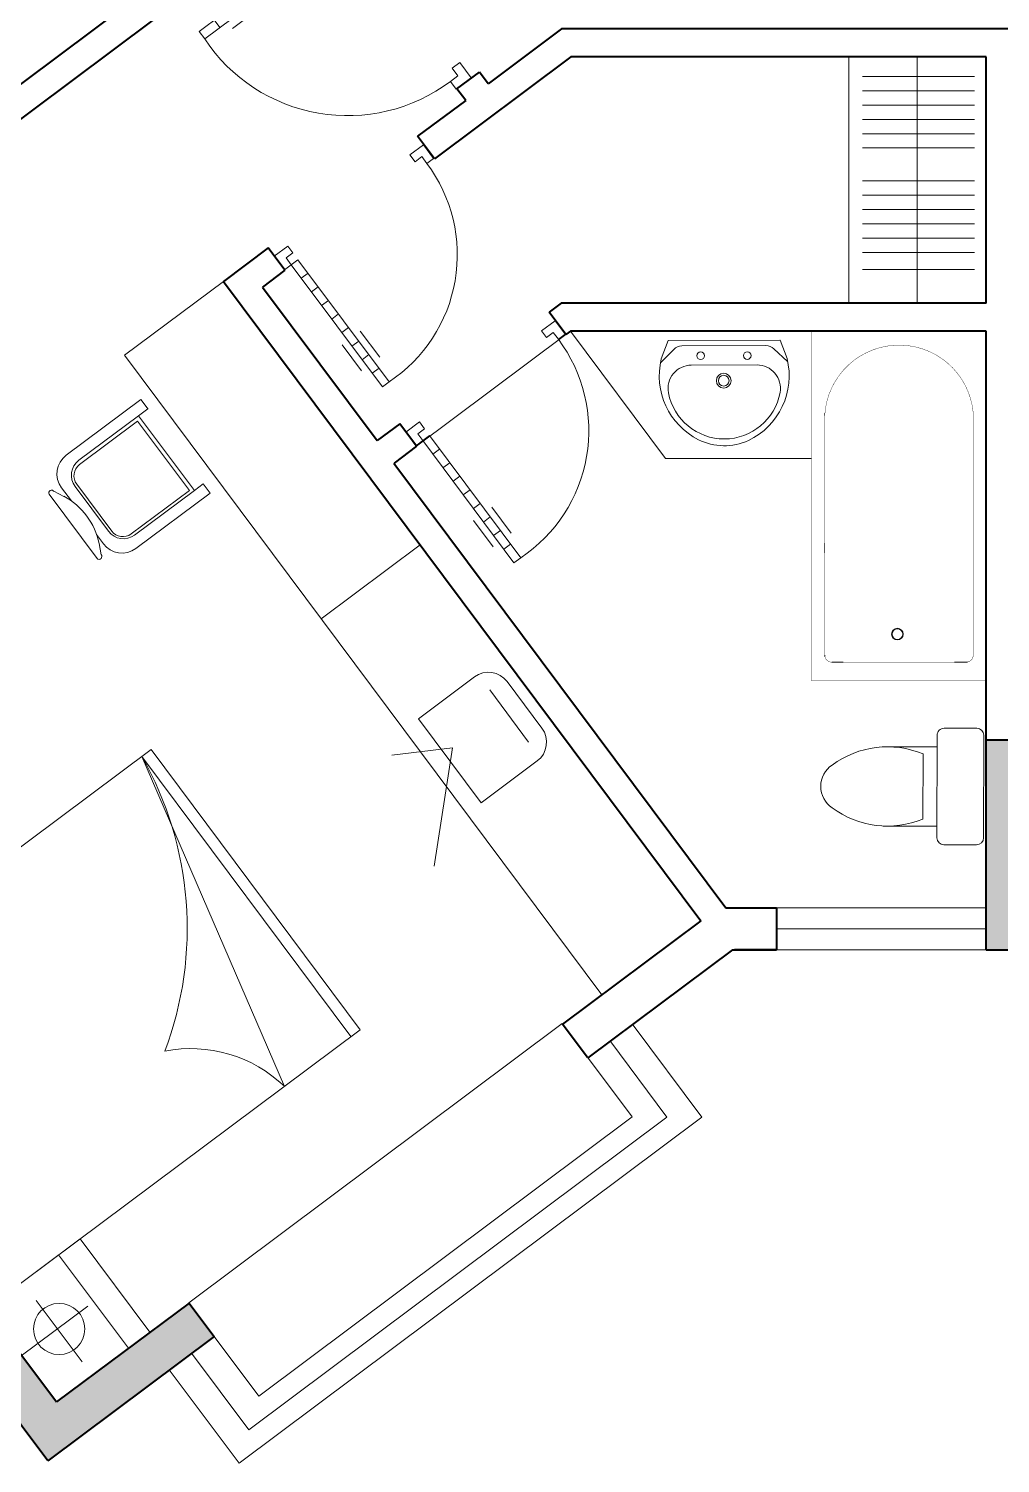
# Model space of a CAD drawing. Header units: millimetres. Extents: x 3491 to 3974, y 1583 to 1976.
# Drawn here: x 3939.17 to 3943.34, y 1961.16 to 1967.31 of the extents above; entities that cross this region are included whole.
import ezdxf

# ---------------------------------------------------------------- set-up
doc = ezdxf.new("R2010")
doc.units = ezdxf.units.MM
doc.layers.get('0').update_dxf_attribs({"lineweight": 5})
for name, color, linetype, lineweight in [('FURNITURE', 220, 'Continuous', 5), ('GROUND', 2, 'Continuous', 5), ('Muro1', 162, 'Continuous', 40), ('PUB_H', 13, 'Continuous', 5), ('Puertas', 52, 'Continuous', 5), ('TOILET', 4, 'Continuous', 5), ('W', 2, 'Continuous', 5), ('WC', 10, 'Continuous', 5)]:
    doc.layers.add(name, color=color, linetype=linetype, lineweight=lineweight)
doc.styles.add('DIM_FONT', font='SIMPLEX.shx', dxfattribs={"width": 0.8})
doc.styles.get("Standard").update_dxf_attribs({"font": 'arial.ttf'})

# ---------------------------------------------------------------- blocks, each defined once
blk = doc.blocks.new('M_E4')
for p, q in [((670.2, -79.9), (670.2, -136.6)), ((670.2, -85.9), (670.2, -97)), ((670, -662.9), (670, -613.6))]:
    blk.add_line(p, q)
at = {"const_width": 1.5}
for points in [[(-750, -750), (-750, 0)], [(-750, 0), (750, 0)], [(750, 0), (750, -750)], [(607.9, -55.9), (640.2, -55.9)], [(670, -89.8), (670, -656.4)], [(670, -662.9), (670, -654.6)], [(750, -750), (-750, -750)]]:
    blk.add_lwpolyline(points, dxfattribs=at)
for points in [[(-399.3, -55.8, 0.930688), (-387.6, -693, 0.930688)], [(670.2, -85.9, 0.414214), (640.2, -55.9, 0.414214)], [(670, -89.8, 0.041784), (669.6, -84.8, 0.412615)], [(640, -692.9, 0.414214), (670, -662.9, 0.414214)]]:
    blk.add_lwpolyline(points, format="xyb", dxfattribs=at)
at = {"const_width": 1.5, "flags": 128}
for points in [[(-399.3, -55.8), (607.9, -55.9)], [(-399.3, -694.2), (645.3, -692.5)]]:
    blk.add_lwpolyline(points, dxfattribs=at)
for radius in [25, 23]:
    blk.add_circle((550, -381.2), radius)
blk.add_arc((640, -662.9), 30, 270, 280.17596)
at = {"width": 0.8, "flags": 9}
for tag in ['XSIZE', 'YSIZE']:
    blk.add_attdef(tag, (0, 0), '', height=0.5, dxfattribs=at)
blk = doc.blocks.new('M_E24TTP')
at = {"layer": 'TOILET', "color": 7}
for p, q in [((-169.7, 200.4), (-169.7, 430.4)), ((169.7, 200.4), (169.7, 430.4)), ((-139.7, 260.4), (139.7, 260.4)), ((-220, 200), (220, 200)), ((-250, 30), (-250, 170)), ((250, 170), (250, 30)), ((220, 0), (-220, 0))]:
    blk.add_line(p, q, dxfattribs=at)
for centre, radius, start, end in [((0, 589.6), 109.8, 33.45086, 146.54914), ((227.4, 412.8), 397.5, 143.36186, 202.54952), ((-227.4, 412.8), 397.5, 337.45048, 36.63814), ((-220, 170), 30, 90, 180), ((220, 170), 30, 0, 90), ((-220, 30), 30, 180, 270), ((220, 30), 30, 270, 0)]:
    blk.add_arc(centre, radius, start, end, dxfattribs=at)
at = {"style": 'DIM_FONT', "width": 0.8, "flags": 9}
for tag in ['YSIZE', 'XSIZE']:
    blk.add_attdef(tag, (0, 0), '', height=0.5, dxfattribs=at)
blk = doc.blocks.new('M_A24LXR')
for p, q in [((-0.4552, 0.071), (-0.4552, 0.8883)), ((-0.4552, 0.8883), (-0.4098, 0.8883)), ((-0.4098, 0.8883), (-0.4098, 0.071)), ((-0.4936, 0.7527), (-0.4936, 0.578)), ((-0.4552, 0.7975), (-0.4098, 0.7975)), ((-0.3714, 0.7527), (-0.3714, 0.578)), ((-0.4552, 0.7067), (-0.4098, 0.7067)), ((-0.4552, 0.6159), (-0.4098, 0.6159)), ((-0.4552, 0.5251), (-0.4098, 0.5251)), ((-0.4552, 0.4343), (-0.4098, 0.4343)), ((-0.4552, 0.3435), (-0.4098, 0.3435)), ((-0.4552, 0.2527), (-0.4098, 0.2527)), ((-0.4552, 0.1619), (-0.4098, 0.1619)), ((-0.5006, 0.071), (-0.4552, 0.071)), ((-0.5006, -0.0198), (-0.5006, 0.071)), ((-0.4098, 0.071), (-0.4552, 0.071)), ((-0.4552, 0.071), (-0.4552, 0.0256)), ((0.4982, 0.071), (0.4528, 0.071)), ((0.4528, 0.071), (0.4528, 0.0256)), ((0.4982, -0.0198), (0.4982, 0.071)), ((-0.4552, 0.0256), (-0.4098, 0.0256)), ((-0.4098, 0.0256), (-0.4098, -0.0198)), ((0.4528, 0.0256), (0.4074, 0.0256)), ((0.4074, 0.0256), (0.4074, -0.0198)), ((-0.5006, -0.0198), (-0.5006, -0.0198)), ((-0.4098, -0.0198), (-0.5006, -0.0198)), ((0.4074, -0.0198), (0.4982, -0.0198)), ((0.4982, -0.0198), (0.4982, -0.0198))]:
    blk.add_line(p, q)
blk.add_arc((-0.3644, 0.0723), 0.8172, 359.91151, 93.18481)

msp = doc.modelspace()

# ---------------------------------------------------------------- hatches: boundary and pattern name
at = {"layer": 'PUB_H'}
h = msp.add_hatch(color=256, dxfattribs=at)
h.paths.add_polyline_path([(3939.9637, 1961.7017), (3939.9632, 1961.7023), (3939.8559, 1961.8458), (3939.2871, 1961.4213), (3938.988, 1961.822), (3938.8564, 1961.9983), (3938.7114, 1961.89), (3939.2504, 1961.1692)])
h.paths.add_polyline_path([(3944.2964, 1963.3615), (3944.2964, 1963.5415), (3943.3964, 1963.5415), (3943.3964, 1964.2615), (3943.2764, 1964.2615), (3943.2764, 1963.3615)])

# ---------------------------------------------------------------- linework, layer by layer
at = {"layer": 'FURNITURE', "linetype": 'ByBlock'}
for p, q in [((3942.6869, 1967.1916), (3942.6869, 1966.1349)), ((3943.2764, 1967.1915), (3942.6869, 1967.1916)), ((3942.6869, 1967.1916), (3942.6869, 1966.1349)), ((3943.2764, 1967.1915), (3942.6869, 1967.1916)), ((3942.98, 1967.1915), (3942.98, 1966.1349)), ((3942.98, 1967.1915), (3942.98, 1966.1349)), ((3943.2764, 1967.1915), (3943.2764, 1966.1349)), ((3943.2257, 1967.1079), (3942.7455, 1967.1079)), ((3943.2257, 1967.1079), (3942.7455, 1967.1079)), ((3943.2257, 1967.0465), (3942.7455, 1967.0465)), ((3943.2257, 1967.0465), (3942.7455, 1967.0465)), ((3943.2257, 1966.985), (3942.7455, 1966.985)), ((3943.2257, 1966.985), (3942.7455, 1966.985)), ((3943.2257, 1966.9236), (3942.7455, 1966.9236)), ((3943.2257, 1966.9236), (3942.7455, 1966.9236)), ((3943.2257, 1966.8621), (3942.7455, 1966.8621)), ((3943.2257, 1966.8621), (3942.7455, 1966.8621)), ((3943.2257, 1966.8007), (3942.7455, 1966.8007)), ((3943.2257, 1966.8007), (3942.7455, 1966.8007)), ((3943.2257, 1966.6594), (3942.7455, 1966.6594)), ((3943.2257, 1966.6594), (3942.7455, 1966.6594)), ((3943.2257, 1966.598), (3942.7455, 1966.598)), ((3943.2257, 1966.598), (3942.7455, 1966.598)), ((3943.2257, 1966.5365), (3942.7455, 1966.5365)), ((3943.2257, 1966.5365), (3942.7455, 1966.5365)), ((3943.2257, 1966.4751), (3942.7455, 1966.4751)), ((3943.2257, 1966.4751), (3942.7455, 1966.4751)), ((3943.2257, 1966.4136), (3942.7455, 1966.4136)), ((3943.2257, 1966.4136), (3942.7455, 1966.4136)), ((3943.2257, 1966.3522), (3942.7455, 1966.3522)), ((3943.2257, 1966.2795), (3942.7455, 1966.2796)), ((3940.0034, 1966.2282), (3939.5792, 1965.9115)), ((3942.6869, 1966.1349), (3943.2764, 1966.1349)), ((3939.5792, 1965.9115), (3941.6272, 1963.1681)), ((3939.329, 1965.483), (3939.6495, 1965.7223)), ((3939.6389, 1965.6517), (3939.6796, 1965.6821)), ((3939.6495, 1965.7223), (3939.6804, 1965.6809)), ((3939.383, 1965.4609), (3939.6394, 1965.6523)), ((3939.3862, 1965.4425), (3939.6353, 1965.6284)), ((3939.6353, 1965.6284), (3939.8572, 1965.3312)), ((3939.6394, 1965.6523), (3939.8787, 1965.3318)), ((3939.2562, 1965.3154), (3939.4617, 1965.0402)), ((3939.2761, 1965.3278), (3939.3193, 1965.305)), ((3939.351, 1965.2864), (3939.3087, 1965.3431)), ((3939.5103, 1965.1566), (3939.3667, 1965.3489)), ((3939.5241, 1965.1574), (3939.374, 1965.3585)), ((3939.8572, 1965.3312), (3939.6081, 1965.1453)), ((3939.8787, 1965.3318), (3939.6222, 1965.1404)), ((3939.9465, 1965.32), (3939.6281, 1965.0824)), ((3939.8787, 1965.3318), (3939.9166, 1965.3601)), ((3939.9166, 1965.3601), (3939.9465, 1965.32)), ((3939.4882, 1965.1027), (3939.4586, 1965.1422)), ((3939.4792, 1965.0557), (3939.4696, 1965.1036)), ((3940.4234, 1964.7807), (3940.8478, 1965.0976)), ((3940.8401, 1964.3525), (3941.0805, 1964.5319)), ((3941.313, 1964.2521), (3941.1459, 1964.4759)), ((3941.2205, 1964.5116), (3941.37, 1964.3113)), ((3941.1093, 1963.9919), (3940.8401, 1964.3525)), ((3939.6934, 1964.2204), (3938.0907, 1963.024)), ((3940.5907, 1963.0184), (3939.6934, 1964.2204)), ((3940.9868, 1964.228), (3940.7253, 1964.1959)), ((3940.9868, 1964.228), (3940.9071, 1963.7202)), ((3939.6534, 1964.1905), (3940.2652, 1962.7753)), ((3939.6534, 1964.1905), (3940.5507, 1962.9885)), ((3941.3497, 1964.1713), (3941.1093, 1963.9919)), ((3941.6272, 1963.1681), (3942.0519, 1963.4851)), ((3938.988, 1961.822), (3940.5907, 1963.0184)), ((3938.988, 1961.822), (3939.3887, 1962.1211)), ((3939.3887, 1962.1211), (3939.6878, 1961.7204)), ((3939.2965, 1962.0522), (3939.5956, 1961.6515)), ((3938.988, 1961.822), (3939.2871, 1961.4213)), ((3939.4211, 1961.8325), (3939.1362, 1961.6199)), ((3939.3975, 1961.593), (3939.2003, 1961.857)), ((3939.2871, 1961.4213), (3939.6878, 1961.7204))]:
    msp.add_line(p, q, dxfattribs=at)
msp.add_circle((3939.2984, 1961.7344), 0.1099, dxfattribs=at)
for centre, radius, start, end in [((3939.3888, 1965.4029), 0.1, 126.74094, 216.74094), ((3939.4308, 1965.3968), 0.08, 126.74094, 216.74094), ((3939.4221, 1965.3944), 0.06, 126.74094, 216.74094), ((3939.2661, 1965.3208), 0.0122, 29.9994, 207.95009), ((3939.1787, 1965.0446), 0.2969, 11.47041, 61.85372), ((3939.5744, 1965.2045), 0.08, 216.74094, 306.74094), ((3939.5722, 1965.1933), 0.06, 216.74094, 306.74094), ((3939.5683, 1965.1625), 0.1, 216.74094, 306.74094), ((3939.4697, 1965.0482), 0.0122, 225.53178, 43.48247), ((3941.1404, 1964.4518), 0.1, 36.74094, 126.74094), ((3941.2899, 1964.2515), 0.1, 306.74094, 36.74094), ((3938.355, 1963.4532), 1.4931, 339.32791, 29.59088), ((3939.8642, 1962.3592), 0.5779, 46.06473, 101.19794)]:
    msp.add_arc(centre, radius, start, end, dxfattribs=at)
at = {"layer": 'GROUND'}
msp.add_line((3941.4728, 1966), (3940.8318, 1965.5213), dxfattribs=at)
at = {"layer": 'Muro1'}
for points in [[(3939.2504, 1961.1692), (3933.9622, 1968.2404)], [(3940.3211, 1967.964), (3936.5184, 1965.1205)], [(3940.3927, 1967.8677), (3936.5904, 1965.0244)], [(3941.4538, 1967.3115), (3941.139, 1967.0765)], [(3943.3964, 1967.3115), (3941.4538, 1967.3115)], [(3941.4941, 1967.1915), (3940.9085, 1966.7545)], [(3943.2764, 1967.1915), (3941.4941, 1967.1915)], [(3943.2764, 1966.1349), (3943.2764, 1967.1915)], [(3941.0056, 1967.0545), (3941.1018, 1967.1263)], [(3941.139, 1967.0765), (3941.1018, 1967.1263)], [(3941.0429, 1967.0047), (3941.0056, 1967.0545)], [(3941.0429, 1967.0047), (3940.8367, 1966.8507)], [(3940.9085, 1966.7545), (3940.8367, 1966.8507)], [(3940.1956, 1966.372), (3940.0035, 1966.2282)], [(3940.2674, 1966.2759), (3940.1956, 1966.372)], [(3940.2674, 1966.2759), (3940.1715, 1966.2038)], [(3940.0035, 1966.2282), (3942.0519, 1963.4851)], [(3940.1715, 1966.2038), (3940.6633, 1965.5452)], [(3941.4529, 1966.1349), (3941.401, 1966.0961)], [(3943.2764, 1966.1349), (3941.4529, 1966.1349)], [(3941.4728, 1965.9999), (3941.401, 1966.0961)], [(3941.4929, 1966.0149), (3941.4728, 1965.9999)], [(3943.2764, 1966.0149), (3941.4929, 1966.0149)], [(3943.2764, 1963.3615), (3943.2764, 1966.0149)], [(3940.76, 1965.6175), (3940.6633, 1965.5452)], [(3940.8318, 1965.5213), (3940.76, 1965.6175)], [(3940.8318, 1965.5213), (3940.7358, 1965.4493)], [(3940.7352, 1965.4489), (3942.1595, 1963.5415)], [(3936.5904, 1965.0244), (3939.2871, 1961.4213)], [(3943.2764, 1964.2615), (3943.3964, 1964.2615)], [(3942.1595, 1963.5415), (3942.3764, 1963.5415)], [(3942.3764, 1963.5415), (3942.3764, 1963.3615)], [(3942.0519, 1963.4851), (3941.4586, 1963.0422)], [(3942.1872, 1963.3615), (3941.5664, 1962.8981)], [(3942.1872, 1963.3615), (3942.3764, 1963.3615)], [(3942.3764, 1963.3615), (3942.1964, 1963.3615)], [(3943.2764, 1963.3615), (3944.2964, 1963.3615)], [(3941.4571, 1963.0442), (3941.5649, 1962.9001)], [(3939.8559, 1961.8458), (3939.2871, 1961.4213)], [(3939.8554, 1961.8465), (3939.9632, 1961.7023)], [(3939.9637, 1961.7017), (3939.2504, 1961.1692)]]:
    msp.add_lwpolyline(points, dxfattribs=at)
at = {"layer": 'Puertas', "linetype": 'ByBlock'}
for p, q in [((3940.8038, 1966.7709), (3940.862, 1966.8144)), ((3940.862, 1966.8144), (3940.862, 1966.8144)), ((3940.862, 1966.8144), (3940.9054, 1966.7562)), ((3940.8255, 1966.7418), (3940.8038, 1966.7709)), ((3940.8546, 1966.7635), (3940.8255, 1966.7418)), ((3940.8763, 1966.7344), (3940.8546, 1966.7635)), ((3940.9054, 1966.7562), (3940.8763, 1966.7344)), ((3940.2799, 1966.3798), (3940.2217, 1966.3363)), ((3940.3016, 1966.3507), (3940.2799, 1966.3798)), ((3940.2217, 1966.3363), (3940.2217, 1966.3363)), ((3940.2217, 1966.3363), (3940.2651, 1966.2781)), ((3940.2651, 1966.2781), (3940.2943, 1966.2999)), ((3940.2725, 1966.329), (3940.3016, 1966.3507)), ((3940.2943, 1966.2999), (3940.2725, 1966.329)), ((3940.3234, 1966.3216), (3940.2943, 1966.2999)), ((3940.2943, 1966.2999), (3940.6854, 1965.776)), ((3940.7145, 1965.7977), (3940.3234, 1966.3216)), ((3940.3377, 1966.2417), (3940.3668, 1966.2634)), ((3940.3812, 1966.1834), (3940.4103, 1966.2052)), ((3940.4246, 1966.1252), (3940.4537, 1966.147)), ((3940.4681, 1966.067), (3940.4972, 1966.0888)), ((3941.3681, 1966.0164), (3941.4263, 1966.0598)), ((3941.4263, 1966.0598), (3941.4263, 1966.0598)), ((3941.4263, 1966.0598), (3941.4698, 1966.0016)), ((3940.5115, 1966.0088), (3940.5406, 1966.0306)), ((3940.6742, 1965.903), (3940.5906, 1966.015)), ((3941.3898, 1965.9873), (3941.3681, 1966.0164)), ((3941.4189, 1966.009), (3941.3898, 1965.9873)), ((3941.4407, 1965.9799), (3941.4189, 1966.009)), ((3941.4698, 1966.0016), (3941.4407, 1965.9799)), ((3940.5959, 1965.8445), (3940.5123, 1965.9565)), ((3940.555, 1965.9506), (3940.5841, 1965.9724)), ((3941.9353, 1965.9368), (3941.8786, 1965.8789)), ((3941.9114, 1965.9742), (3941.8822, 1965.8956)), ((3941.9114, 1965.9742), (3942.3922, 1965.9757)), ((3942.3893, 1965.9757), (3941.9125, 1965.9742)), ((3942.3308, 1965.953), (3941.9708, 1965.9519)), ((3942.3651, 1965.9395), (3942.4233, 1965.8852)), ((3942.3922, 1965.9757), (3942.4219, 1965.8972)), ((3940.5985, 1965.8924), (3940.6276, 1965.9141)), ((3942.011, 1965.8693), (3942.2929, 1965.8701)), ((3942.2929, 1965.8701), (3942.011, 1965.8693)), ((3940.6419, 1965.8342), (3940.671, 1965.8559)), ((3940.6854, 1965.776), (3940.7145, 1965.7977)), ((3940.8442, 1965.6253), (3940.786, 1965.5818)), ((3940.866, 1965.5962), (3940.8442, 1965.6253)), ((3940.786, 1965.5818), (3940.786, 1965.5818)), ((3940.786, 1965.5818), (3940.8295, 1965.5236)), ((3940.8369, 1965.5744), (3940.866, 1965.5962)), ((3940.8586, 1965.5453), (3940.8369, 1965.5744)), ((3940.8877, 1965.5671), (3940.8586, 1965.5453)), ((3941.2788, 1965.0432), (3940.8877, 1965.5671)), ((3940.8295, 1965.5236), (3940.8586, 1965.5453)), ((3940.8586, 1965.5453), (3941.2497, 1965.0215)), ((3940.902, 1965.4871), (3940.9311, 1965.5088)), ((3940.9455, 1965.4289), (3940.9746, 1965.4506)), ((3940.989, 1965.3707), (3941.0181, 1965.3924)), ((3941.0324, 1965.3125), (3941.0615, 1965.3342)), ((3941.0759, 1965.2543), (3941.105, 1965.276)), ((3941.2386, 1965.1485), (3941.1549, 1965.2605)), ((3941.1602, 1965.09), (3941.0766, 1965.202)), ((3941.1193, 1965.1961), (3941.1484, 1965.2178)), ((3941.1628, 1965.1379), (3941.1919, 1965.1596)), ((3941.2063, 1965.0797), (3941.2354, 1965.1014)), ((3941.2497, 1965.0215), (3941.2788, 1965.0432))]:
    msp.add_line(p, q, dxfattribs=at)
for centre, radius in [((3942.0511, 1965.9096), 0.0163), ((3942.2511, 1965.9102), 0.0163), ((3942.15, 1965.8025), 0.0316), ((3942.15, 1965.8025), 0.023)]:
    msp.add_circle(centre, radius, dxfattribs=at)
for centre, radius, start, end in [((3940.3531, 1966.3425), 0.6538, 303.56117, 36.83447), ((3940.9174, 1965.588), 0.6538, 303.56117, 36.83447), ((3941.971, 1965.9019), 0.05, 90.17464, 135.61392), ((3942.331, 1965.903), 0.05, 46.99368, 90.17464), ((3942.1807, 1965.8231), 0.3071, 166.34977, 243.11074), ((3942.0113, 1965.7693), 0.1, 90.17464, 190.73487), ((3942.1238, 1965.8229), 0.3071, 295.44501, 13.99951), ((3942.2932, 1965.7701), 0.1, 349.61441, 90.17464), ((3942.1522, 1965.796), 0.2434, 190.73487, 349.61441), ((3942.1526, 1965.7735), 0.2502, 243.71182, 294.36753), ((3942.1238, 1965.8229), 0.3071, 273.58107, 273.58565)]:
    msp.add_arc(centre, radius, start, end, dxfattribs=at)
at = {"layer": 'W'}
for p, q in [((3941.4923, 1966.0145), (3941.8997, 1965.469)), ((3942.5264, 1965.469), (3941.8997, 1965.469)), ((3943.2764, 1963.5415), (3942.3764, 1963.5415)), ((3943.2764, 1963.4515), (3942.3764, 1963.4515)), ((3943.2764, 1963.3615), (3942.3764, 1963.3615)), ((3941.4571, 1963.0442), (3939.8554, 1961.8465)), ((3941.7571, 1963.0438), (3942.0565, 1962.6434)), ((3941.661, 1962.972), (3941.9065, 1962.6436)), ((3941.5649, 1962.9001), (3941.7565, 1962.6438)), ((3942.0565, 1962.6434), (3940.0705, 1961.1582)), ((3941.9065, 1962.6436), (3940.1127, 1961.3021)), ((3941.7565, 1962.6438), (3940.1548, 1961.4461)), ((3939.9632, 1961.7023), (3940.1548, 1961.4461)), ((3939.8671, 1961.6304), (3940.1127, 1961.3021)), ((3939.771, 1961.5586), (3940.0705, 1961.1582))]:
    msp.add_line(p, q, dxfattribs=at)

# ---------------------------------------------------------------- block references
at = {"layer": 'W', "xscale": -0.8999999999999999, "yscale": 0.9, "zscale": 0.9, "rotation": 126.7409356952587}
msp.add_blockref('M_A24LXR', (3940.7845, 1967.451), dxfattribs=at)
at = {"layer": 'WC', "xscale": 0.001, "yscale": 0.001, "zscale": 0.001}
for name, p, rotation in [('M_E4', (3943.2764, 1965.2651), 269.999999996292), ('M_E24TTP', (3943.2654, 1964.0612), 89.92451652326677)]:
    msp.add_blockref(name, p, dxfattribs=dict(at, rotation=rotation))

# ---------------------------------------------------------------- texts
at = {"layer": 'FURNITURE', "linetype": 'ByBlock', "text_generation_flag": 4, "width": 0.8, "flags": 9}
for tag, p, s in [('XSIZE', (3939.6107, 1965.3708), '500'), ('YSIZE', (3939.6107, 1965.3708), '559'), ('XSIZE', (3940.9603, 1964.4422), '546'), ('YSIZE', (3940.9603, 1964.4422), '724'), ('YSIZE', (3940.9747, 1964.1722), '724'), ('XSIZE', (3940.9747, 1964.1722), '546'), ('XSIZE', (3940.9747, 1964.1722), '546'), ('YSIZE', (3940.9747, 1964.1722), '724')]:
    msp.add_attdef(tag, p, s, height=0.000056, rotation=180, dxfattribs=at)
at = {"layer": 'Puertas', "linetype": 'ByBlock', "text_generation_flag": 4, "width": 0.8, "flags": 9}
for tag, s in [('XSIZE', '550'), ('YSIZE', '450')]:
    msp.add_attdef(tag, (3942.1518, 1965.9749), s, height=0.0005, rotation=180.17464, dxfattribs=at)

doc.saveas('drawing.dxf')
